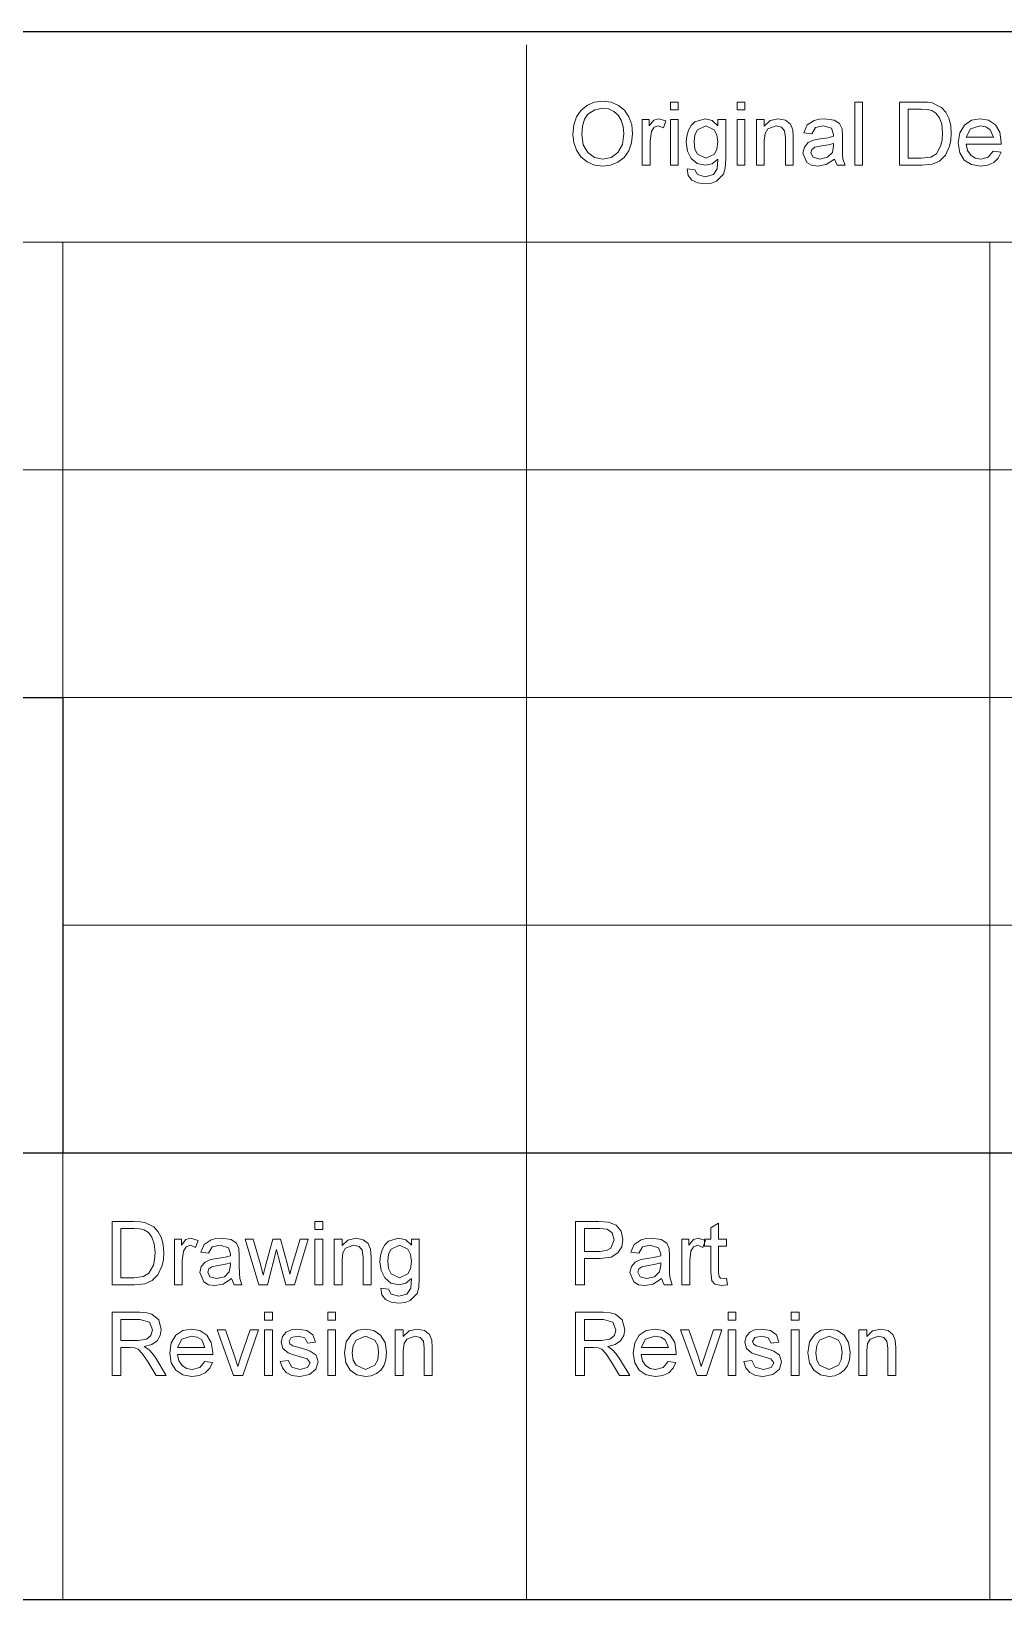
# Model space of a CAD drawing. Extents: x 10 to 410, y 5 to 287.
# Drawn here: x 306.25 to 329.33, y 10 to 47.2 of the extents above; entities that cross this region are included whole.
import ezdxf

# ---------------------------------------------------------------- set-up
doc = ezdxf.new("R2010")
doc.units = 0

msp = doc.modelspace()

# ---------------------------------------------------------------- linework, layer by layer
at = {"color": 7, "lineweight": 25}
for p, q in [((230, 47.200001), (410, 47.200001)), ((283, 31.4), (307, 31.4)), ((230, 20.6), (410, 20.6)), ((230, 10), (410, 10))]:
    msp.add_line(p, q, dxfattribs=at)
at = {"color": 7, "lineweight": 13}
for p, q in [((318, 46.878582), (318, 10)), ((230, 42.200001), (410, 42.200001)), ((307, 10), (307, 42.200001)), ((329, 42.200001), (329, 10)), ((263, 36.799999), (410, 36.799999)), ((307, 31.4), (410, 31.4)), ((307, 26), (410, 26)), ((10, 10), (410, 10))]:
    msp.add_line(p, q, dxfattribs=at)
at = {"color": 7, "lineweight": 25, "ltscale": 0.27}
msp.add_line((307, 31.4), (307, 20.6), dxfattribs=at)
at = {"color": 7, "lineweight": 13}
for points in [[(319.104156, 44.75322), (319.12619, 44.982693), (319.1922, 45.176323), (319.302246, 45.33411), (319.447083, 45.450665), (319.617493, 45.520599), (319.813477, 45.543907), (320.008453, 45.519249), (320.183258, 45.445274), (320.3284, 45.327232), (320.434418, 45.170372), (320.499237, 44.982262), (320.520844, 44.77047), (320.498077, 44.555832), (320.42984, 44.365036), (320.319946, 44.20789), (320.172211, 44.0942), (319.998932, 44.02523), (319.8125, 44.002243), (319.614349, 44.027634), (319.438477, 44.103806), (319.293732, 44.223961), (319.188965, 44.38131), (319.125366, 44.56226)], [(321.416656, 45.335575), (321.416656, 45.523075), (321.604156, 45.523075), (321.604156, 45.335575)], [(323, 45.335575), (323, 45.523075), (323.1875, 45.523075), (323.1875, 45.335575)], [(325.791656, 44.023075), (325.791656, 45.523075), (325.979156, 45.523075), (325.979156, 44.023075)], [(326.854156, 44.023075), (326.854156, 45.523075), (327.366211, 45.523075), (327.519135, 45.517704), (327.630859, 45.501591), (327.848969, 45.394169), (327.951904, 45.279953), (328.025055, 45.137821), (328.068756, 44.970627), (328.083344, 44.781212), (328.073456, 44.620041), (328.043793, 44.478317), (327.942383, 44.259892), (327.806976, 44.123825), (327.629395, 44.04863), (327.390625, 44.023075)], [(319.3125, 44.750614), (319.348053, 44.508835), (319.454742, 44.324509), (319.615082, 44.207809), (319.811523, 44.168907), (320.010651, 44.208214), (320.171234, 44.326134), (320.277191, 44.516239), (320.3125, 44.772099), (320.297394, 44.943119), (320.252106, 45.090946), (320.177765, 45.211876), (320.075531, 45.302208), (319.952148, 45.358482), (319.814453, 45.377243), (319.623322, 45.341148), (319.460785, 45.232872), (319.378387, 45.115124), (319.328979, 44.954372)], [(320.75, 44.023075), (320.75, 45.106407), (320.916656, 45.106407), (320.916656, 44.961552), (321.025879, 45.095016), (321.136078, 45.127243), (321.3125, 45.075809), (321.252594, 44.908165), (321.128906, 44.960575), (321.029449, 44.92363), (320.966156, 44.820927), (320.9375, 44.602177), (320.9375, 44.023075)], [(321.416656, 44.023075), (321.416656, 45.106407), (321.604156, 45.106407), (321.604156, 44.023075)], [(321.8125, 43.939743), (322, 43.918907), (322.060883, 43.80172), (322.243805, 43.752243), (322.436676, 43.80172), (322.528656, 43.940392), (322.541656, 44.168907), (322.409668, 44.059532), (322.248688, 44.023075), (322.055267, 44.063236), (321.911133, 44.18372), (321.821533, 44.360355), (321.791656, 44.568974), (321.805054, 44.717613), (321.845215, 44.854294), (321.910858, 44.970097), (322.000641, 45.056114), (322.239594, 45.127243), (322.406738, 45.085575), (322.541656, 44.960575), (322.541656, 45.106407), (322.729156, 45.106407), (322.729156, 44.171188), (322.716309, 43.955406), (322.677734, 43.813278), (322.514801, 43.646774), (322.390411, 43.600876), (322.240234, 43.585575), (322.065399, 43.607628), (321.927582, 43.67379), (321.839142, 43.784386)], [(323, 44.023075), (323, 45.106407), (323.1875, 45.106407), (323.1875, 44.023075)], [(323.458344, 44.023075), (323.458344, 45.106407), (323.645844, 45.106407), (323.645844, 44.952763), (323.786133, 45.083622), (323.977203, 45.127243), (324.150543, 45.092087), (324.268707, 45.000126), (324.323578, 44.864872), (324.333344, 44.687138), (324.333344, 44.023075), (324.145844, 44.023075), (324.145844, 44.674442), (324.125, 44.840134), (324.050934, 44.92786), (323.926117, 44.960575), (323.728851, 44.887009), (323.666595, 44.780399), (323.645844, 44.607712), (323.645844, 44.023075)], [(325.3125, 44.168907), (325.11557, 44.039841), (324.919922, 44.002243), (324.767609, 44.02393), (324.655121, 44.088993), (324.5625, 44.310837), (324.597504, 44.455368), (324.689117, 44.560349), (324.816742, 44.620407), (324.974274, 44.647751), (325.160797, 44.67664), (325.29068, 44.710575), (325.291656, 44.755173), (325.241852, 44.902634), (325.041656, 44.960575), (324.858246, 44.919235), (324.770844, 44.773075), (324.583344, 44.793907), (324.664703, 44.979942), (324.828461, 45.088993), (324.944092, 45.11768), (325.076813, 45.127243), (325.304352, 45.0942), (325.433105, 45.011032), (325.490875, 44.884403), (325.5, 44.720341), (325.5, 44.487595), (325.503143, 44.286057), (325.512543, 44.168419), (325.5625, 44.023075), (325.375, 44.023075)], [(327.0625, 44.189743), (327.373383, 44.189743), (327.599457, 44.217899), (327.730133, 44.297165), (327.836761, 44.490196), (327.865448, 44.624474), (327.875, 44.78447), (327.856232, 44.996342), (327.799957, 45.152794), (327.716919, 45.260258), (327.617828, 45.325157), (327.516754, 45.348595), (327.3685, 45.356407), (327.0625, 45.356407)], [(329.081055, 44.356407), (329.264984, 44.335575), (329.199493, 44.194828), (329.094879, 44.089645), (328.953491, 44.024094), (328.777679, 44.002243), (328.559937, 44.03862), (328.392426, 44.147751), (328.285614, 44.322472), (328.25, 44.555626), (328.28598, 44.796757), (328.39389, 44.977177), (328.559174, 45.089725), (328.767242, 45.127243), (328.968964, 45.090782), (329.130035, 44.981407), (329.235626, 44.805954), (329.270844, 44.571251), (329.269867, 44.523075), (328.4375, 44.523075), (328.46936, 44.371586), (328.543457, 44.260216), (328.650513, 44.191734), (328.78125, 44.168907), (328.96225, 44.213669)], [(321.979156, 44.581993), (321.999176, 44.405197), (322.059235, 44.283653), (322.260101, 44.189743), (322.460602, 44.283165), (322.521393, 44.403122), (322.541656, 44.576134), (322.520782, 44.743412), (322.45816, 44.863731), (322.257172, 44.960575), (322.060211, 44.865196), (321.99942, 44.746708)], [(328.4375, 44.689743), (329.083344, 44.689743), (329.009125, 44.868126), (328.901703, 44.937462), (328.766266, 44.960575), (328.539398, 44.886845)], [(325.291656, 44.543907), (325.17041, 44.510544), (325.000641, 44.482712), (324.845062, 44.450157), (324.77475, 44.397423), (324.75, 44.320274), (324.803864, 44.212204), (324.961578, 44.168907), (325.144531, 44.213341), (325.262054, 44.327438), (325.29068, 44.485641)], [(308.166656, 17.469231), (308.166656, 18.969231), (308.678711, 18.969231), (308.831635, 18.96386), (308.943359, 18.947746), (309.161469, 18.840324), (309.264404, 18.726107), (309.337555, 18.583977), (309.381256, 18.41678), (309.395844, 18.227369), (309.385956, 18.066195), (309.356293, 17.924471), (309.254883, 17.706047), (309.119476, 17.569979), (308.941895, 17.494783), (308.703125, 17.469231)], [(308.375, 17.635897), (308.685883, 17.635897), (308.911957, 17.664055), (309.042633, 17.743319), (309.149261, 17.936354), (309.177948, 18.070631), (309.1875, 18.230623), (309.168732, 18.442497), (309.112457, 18.598951), (309.029419, 18.706413), (308.930328, 18.771315), (308.829254, 18.794752), (308.681, 18.802565), (308.375, 18.802565)], [(312.979156, 18.781731), (312.979156, 18.969231), (313.166656, 18.969231), (313.166656, 18.781731)], [(319.166656, 17.469231), (319.166656, 18.969231), (319.722656, 18.969231), (319.94693, 18.955233), (320.128754, 18.886223), (320.246918, 18.743971), (320.291656, 18.542799), (320.262177, 18.369133), (320.173676, 18.22444), (320.008179, 18.126783), (319.747711, 18.094231), (319.375, 18.094231), (319.375, 17.469231)], [(319.375, 18.260897), (319.745453, 18.260897), (319.902435, 18.279005), (320.006195, 18.333326), (320.083344, 18.53694), (320.037933, 18.699699), (319.918304, 18.789217), (319.741547, 18.802565), (319.375, 18.802565)], [(322.75, 17.626131), (322.770844, 17.464348), (322.6315, 17.448397), (322.475586, 17.479485), (322.397614, 17.56119), (322.375, 17.773918), (322.375, 18.385897), (322.229156, 18.385897), (322.229156, 18.552565), (322.375, 18.552565), (322.375, 18.820143), (322.5625, 18.929842), (322.5625, 18.552565), (322.75, 18.552565), (322.75, 18.385897), (322.5625, 18.385897), (322.5625, 17.762526), (322.572266, 17.66324), (322.60434, 17.628084), (322.668304, 17.615065)], [(309.645844, 17.469231), (309.645844, 18.552565), (309.8125, 18.552565), (309.8125, 18.407707), (309.921722, 18.54117), (310.031891, 18.573397), (310.208344, 18.521965), (310.148438, 18.354322), (310.02475, 18.406731), (309.925293, 18.369783), (309.861969, 18.267082), (309.833344, 18.048332), (309.833344, 17.469231)], [(311, 17.615065), (310.80307, 17.485994), (310.607422, 17.448397), (310.455109, 17.470085), (310.342621, 17.535149), (310.25, 17.75699), (310.285004, 17.901522), (310.376617, 18.006502), (310.504242, 18.066561), (310.661774, 18.093904), (310.848297, 18.122795), (310.97818, 18.156731), (310.979156, 18.201326), (310.929352, 18.348787), (310.729156, 18.406731), (310.545746, 18.365389), (310.458344, 18.219231), (310.270844, 18.240065), (310.352203, 18.4261), (310.515961, 18.535149), (310.631592, 18.563835), (310.764313, 18.573397), (310.991852, 18.540358), (311.120605, 18.457186), (311.178375, 18.330559), (311.1875, 18.166496), (311.1875, 17.933748), (311.190643, 17.73221), (311.200043, 17.614576), (311.25, 17.469231), (311.0625, 17.469231)], [(311.647797, 17.469231), (311.322906, 18.552565), (311.517914, 18.552565), (311.701172, 17.926262), (311.756836, 17.694817), (311.811859, 17.9191), (311.984039, 18.552565), (312.165039, 18.552565), (312.335297, 17.921379), (312.385406, 17.716951), (312.444336, 17.928865), (312.627594, 18.552565), (312.822906, 18.552565), (312.496429, 17.469231), (312.287445, 17.469231), (312.1185, 18.115715), (312.072906, 18.302565), (311.85611, 17.469231)], [(312.979156, 17.469231), (312.979156, 18.552565), (313.166656, 18.552565), (313.166656, 17.469231)], [(313.4375, 17.469231), (313.4375, 18.552565), (313.625, 18.552565), (313.625, 18.398918), (313.765289, 18.529778), (313.95639, 18.573397), (314.12973, 18.53824), (314.247894, 18.446281), (314.302734, 18.311028), (314.3125, 18.133293), (314.3125, 17.469231), (314.125, 17.469231), (314.125, 18.120598), (314.104156, 18.286287), (314.030121, 18.374016), (313.905273, 18.406731), (313.708008, 18.333162), (313.645752, 18.226555), (313.625, 18.053865), (313.625, 17.469231)], [(314.541656, 17.385897), (314.729156, 17.365065), (314.790039, 17.247877), (314.972992, 17.198397), (315.165863, 17.247877), (315.257813, 17.386549), (315.270844, 17.615065), (315.138824, 17.50569), (314.977875, 17.469231), (314.784424, 17.509392), (314.640289, 17.629875), (314.55069, 17.806511), (314.520844, 18.015129), (314.53421, 18.163771), (314.574371, 18.300447), (314.640015, 18.416252), (314.729828, 18.502272), (314.96875, 18.573397), (315.135895, 18.531731), (315.270844, 18.406731), (315.270844, 18.552565), (315.458344, 18.552565), (315.458344, 17.617342), (315.445465, 17.401564), (315.406891, 17.259432), (315.243988, 17.092928), (315.119598, 17.047029), (314.969391, 17.031731), (314.794556, 17.053785), (314.656738, 17.119947), (314.568329, 17.230543)], [(314.708344, 18.028151), (314.728363, 17.851351), (314.788422, 17.729811), (314.989258, 17.635897), (315.189789, 17.729322), (315.25058, 17.849276), (315.270844, 18.022291), (315.249969, 18.189568), (315.187347, 18.309889), (314.986328, 18.406731), (314.789398, 18.311354), (314.728607, 18.192863)], [(321.208344, 17.615065), (321.011383, 17.485994), (320.815765, 17.448397), (320.663452, 17.470085), (320.550934, 17.535149), (320.458344, 17.75699), (320.493317, 17.901522), (320.584961, 18.006502), (320.712555, 18.066561), (320.870117, 18.093904), (321.056641, 18.122795), (321.186523, 18.156731), (321.1875, 18.201326), (321.137695, 18.348787), (320.9375, 18.406731), (320.754059, 18.365389), (320.666656, 18.219231), (320.479156, 18.240065), (320.560547, 18.4261), (320.724274, 18.535149), (320.839935, 18.563835), (320.972656, 18.573397), (321.200195, 18.540358), (321.328949, 18.457186), (321.386719, 18.330559), (321.395844, 18.166496), (321.395844, 17.933748), (321.398956, 17.73221), (321.408356, 17.614576), (321.458344, 17.469231), (321.270844, 17.469231)], [(321.6875, 17.469231), (321.6875, 18.552565), (321.854156, 18.552565), (321.854156, 18.407707), (321.963379, 18.54117), (322.073578, 18.573397), (322.25, 18.521965), (322.190094, 18.354322), (322.066406, 18.406731), (321.966949, 18.369783), (321.903656, 18.267082), (321.875, 18.048332), (321.875, 17.469231)], [(310.979156, 17.990065), (310.85791, 17.956697), (310.688141, 17.928865), (310.532562, 17.896315), (310.46225, 17.84358), (310.4375, 17.766432), (310.491364, 17.658358), (310.649078, 17.615065), (310.832031, 17.659498), (310.949554, 17.773592), (310.97818, 17.931795)], [(321.1875, 17.990065), (321.066254, 17.956697), (320.896484, 17.928865), (320.740875, 17.896315), (320.670563, 17.84358), (320.645844, 17.766432), (320.699707, 17.658358), (320.857422, 17.615065), (321.040375, 17.659498), (321.157867, 17.773592), (321.186523, 17.931795)], [(308.166656, 15.315384), (308.166656, 16.815384), (308.82193, 16.815384), (308.990967, 16.805334), (309.113922, 16.775183), (309.27359, 16.633255), (309.333344, 16.408484), (309.308594, 16.262405), (309.234375, 16.14123), (309.10849, 16.052282), (308.928711, 16.002884), (309.044281, 15.928014), (309.125824, 15.837764), (309.202484, 15.726517), (309.451813, 15.315384), (309.211914, 15.315384), (309.02182, 15.629837), (308.884613, 15.838008), (308.788086, 15.937291), (308.701172, 15.975215), (308.595367, 15.982051), (308.375, 15.982051), (308.375, 15.315384)], [(311.785156, 16.627884), (311.785156, 16.815384), (311.972656, 16.815384), (311.972656, 16.627884)], [(313.285156, 16.627884), (313.285156, 16.815384), (313.472656, 16.815384), (313.472656, 16.627884)], [(319.166656, 15.315384), (319.166656, 16.815384), (319.82193, 16.815384), (319.990967, 16.805334), (320.113922, 16.775183), (320.27359, 16.633255), (320.333344, 16.408484), (320.308594, 16.262405), (320.234375, 16.14123), (320.10849, 16.052282), (319.928711, 16.002884), (320.044281, 15.928014), (320.125824, 15.837764), (320.202484, 15.726517), (320.451813, 15.315384), (320.211914, 15.315384), (320.02182, 15.629837), (319.884613, 15.838008), (319.788086, 15.937291), (319.701172, 15.975215), (319.595367, 15.982051), (319.375, 15.982051), (319.375, 15.315384)], [(322.785156, 16.627884), (322.785156, 16.815384), (322.972656, 16.815384), (322.972656, 16.627884)], [(324.285156, 16.627884), (324.285156, 16.815384), (324.472656, 16.815384), (324.472656, 16.627884)], [(308.375, 16.148718), (308.783539, 16.148718), (308.983398, 16.177038), (309.088867, 16.267694), (309.125, 16.403275), (309.054047, 16.579706), (308.829742, 16.648718), (308.375, 16.648718)], [(310.366211, 15.648717), (310.55014, 15.627884), (310.48465, 15.487137), (310.380035, 15.381953), (310.238647, 15.316401), (310.062836, 15.294551), (309.845093, 15.330928), (309.677582, 15.440059), (309.57077, 15.614781), (309.535156, 15.847936), (309.571136, 16.089066), (309.679047, 16.269485), (309.84433, 16.382034), (310.052399, 16.41955), (310.25412, 16.383093), (310.415192, 16.273718), (310.520782, 16.098261), (310.556, 15.863561), (310.555023, 15.815384), (309.722656, 15.815384), (309.754517, 15.663895), (309.828613, 15.552526), (309.935669, 15.484044), (310.066406, 15.461217), (310.247406, 15.505977)], [(311.05307, 15.315384), (310.660156, 16.398718), (310.858734, 16.398718), (311.08139, 15.749954), (311.14975, 15.531529), (311.216797, 15.737584), (311.441071, 16.398718), (311.639313, 16.398718), (311.272461, 15.315384)], [(311.785156, 15.315384), (311.785156, 16.398718), (311.972656, 16.398718), (311.972656, 15.315384)], [(312.160156, 15.648717), (312.347656, 15.669551), (312.431488, 15.514928), (312.623688, 15.461217), (312.808258, 15.50858), (312.8685, 15.619746), (312.798828, 15.70959), (312.610992, 15.766881), (312.450409, 15.814815), (312.343597, 15.855748), (312.222321, 15.959264), (312.181, 16.105423), (312.213531, 16.240515), (312.302094, 16.343704), (312.416656, 16.397415), (312.572266, 16.41955), (312.79184, 16.38179), (312.931488, 16.279577), (312.9935, 16.10705), (312.806, 16.086218), (312.740234, 16.208776), (312.586273, 16.252884), (312.41861, 16.214636), (312.3685, 16.12528), (312.389313, 16.066687), (312.454742, 16.022089), (312.605133, 15.979121), (312.76236, 15.931514), (312.87207, 15.893509), (313.006989, 15.796666), (313.056, 15.638951), (313.002594, 15.465123), (312.848785, 15.339147), (312.621429, 15.294551), (312.436157, 15.31689), (312.300934, 15.383906), (312.210663, 15.494786)], [(313.285156, 15.315384), (313.285156, 16.398718), (313.472656, 16.398718), (313.472656, 15.315384)], [(313.681, 15.857051), (313.722168, 16.117224), (313.845703, 16.300085), (313.998535, 16.389685), (314.181641, 16.41955), (314.381592, 16.383173), (314.541351, 16.274042), (314.646088, 16.100866), (314.681, 15.87235), (314.665527, 15.6866), (314.619141, 15.545364), (314.543243, 15.439651), (314.439301, 15.360469), (314.315887, 15.31103), (314.181641, 15.294551), (313.978882, 15.330765), (313.819183, 15.439407), (313.715546, 15.616246)], [(314.889313, 15.315384), (314.889313, 16.398718), (315.076813, 16.398718), (315.076813, 16.245071), (315.217133, 16.375931), (315.408203, 16.41955), (315.581543, 16.384394), (315.699707, 16.292435), (315.754547, 16.157181), (315.764313, 15.979446), (315.764313, 15.315384), (315.576813, 15.315384), (315.576813, 15.966751), (315.556, 16.132441), (315.481934, 16.220169), (315.357086, 16.252884), (315.159821, 16.179316), (315.097565, 16.072708), (315.076813, 15.90002), (315.076813, 15.315384)], [(319.375, 16.148718), (319.783539, 16.148718), (319.983398, 16.177038), (320.088867, 16.267694), (320.125, 16.403275), (320.054047, 16.579706), (319.829742, 16.648718), (319.375, 16.648718)], [(321.366211, 15.648717), (321.55014, 15.627884), (321.48465, 15.487137), (321.380035, 15.381953), (321.238647, 15.316401), (321.062836, 15.294551), (320.845093, 15.330928), (320.677582, 15.440059), (320.57077, 15.614781), (320.535156, 15.847936), (320.571136, 16.089066), (320.679047, 16.269485), (320.84433, 16.382034), (321.052399, 16.41955), (321.25412, 16.383093), (321.415192, 16.273718), (321.520782, 16.098261), (321.556, 15.863561), (321.555023, 15.815384), (320.722656, 15.815384), (320.754517, 15.663895), (320.828613, 15.552526), (320.935669, 15.484044), (321.066406, 15.461217), (321.247406, 15.505977)], [(322.05307, 15.315384), (321.660156, 16.398718), (321.858734, 16.398718), (322.08139, 15.749954), (322.14975, 15.531529), (322.216797, 15.737584), (322.441071, 16.398718), (322.639313, 16.398718), (322.272461, 15.315384)], [(322.785156, 15.315384), (322.785156, 16.398718), (322.972656, 16.398718), (322.972656, 15.315384)], [(323.160156, 15.648717), (323.347656, 15.669551), (323.431488, 15.514928), (323.623688, 15.461217), (323.808258, 15.50858), (323.8685, 15.619746), (323.798828, 15.70959), (323.610992, 15.766881), (323.450409, 15.814815), (323.343597, 15.855748), (323.222321, 15.959264), (323.181, 16.105423), (323.213531, 16.240515), (323.302094, 16.343704), (323.416656, 16.397415), (323.572266, 16.41955), (323.79184, 16.38179), (323.931488, 16.279577), (323.9935, 16.10705), (323.806, 16.086218), (323.740234, 16.208776), (323.586273, 16.252884), (323.41861, 16.214636), (323.3685, 16.12528), (323.389313, 16.066687), (323.454742, 16.022089), (323.605133, 15.979121), (323.76236, 15.931514), (323.87207, 15.893509), (324.006989, 15.796666), (324.056, 15.638951), (324.002594, 15.465123), (323.848785, 15.339147), (323.621429, 15.294551), (323.436157, 15.31689), (323.300934, 15.383906), (323.210663, 15.494786)], [(324.285156, 15.315384), (324.285156, 16.398718), (324.472656, 16.398718), (324.472656, 15.315384)], [(324.681, 15.857051), (324.722168, 16.117224), (324.845703, 16.300085), (324.998535, 16.389685), (325.181641, 16.41955), (325.381592, 16.383173), (325.541351, 16.274042), (325.646088, 16.100866), (325.681, 15.87235), (325.665527, 15.6866), (325.619141, 15.545364), (325.543243, 15.439651), (325.439301, 15.360469), (325.315887, 15.31103), (325.181641, 15.294551), (324.978882, 15.330765), (324.819183, 15.439407), (324.715546, 15.616246)], [(325.889313, 15.315384), (325.889313, 16.398718), (326.076813, 16.398718), (326.076813, 16.245071), (326.217133, 16.375931), (326.408203, 16.41955), (326.581543, 16.384394), (326.699707, 16.292435), (326.754547, 16.157181), (326.764313, 15.979446), (326.764313, 15.315384), (326.576813, 15.315384), (326.576813, 15.966751), (326.556, 16.132441), (326.481934, 16.220169), (326.357086, 16.252884), (326.159821, 16.179316), (326.097565, 16.072708), (326.076813, 15.90002), (326.076813, 15.315384)], [(309.722656, 15.982051), (310.3685, 15.982051), (310.294281, 16.160437), (310.186859, 16.229773), (310.051422, 16.252884), (309.824554, 16.179153)], [(313.8685, 15.857376), (313.890747, 15.683751), (313.95752, 15.560013), (314.181641, 15.461217), (314.404449, 15.560501), (314.471222, 15.685826), (314.4935, 15.863235), (314.4711, 16.031977), (314.403961, 16.154089), (314.181641, 16.252884), (313.95752, 16.154577), (313.890747, 16.031122)], [(320.722656, 15.982051), (321.3685, 15.982051), (321.294281, 16.160437), (321.186859, 16.229773), (321.051422, 16.252884), (320.824554, 16.179153)], [(324.8685, 15.857376), (324.890747, 15.683751), (324.95752, 15.560013), (325.181641, 15.461217), (325.404449, 15.560501), (325.471222, 15.685826), (325.4935, 15.863235), (325.4711, 16.031977), (325.403961, 16.154089), (325.181641, 16.252884), (324.95752, 16.154577), (324.890747, 16.031122)]]:
    msp.add_lwpolyline(points, close=True, dxfattribs=at)

doc.saveas('drawing.dxf')
